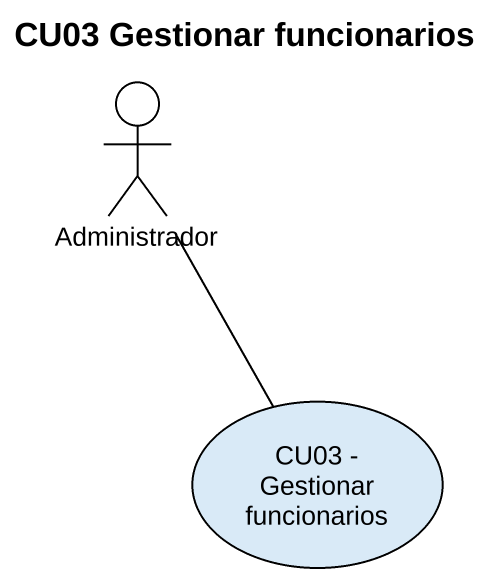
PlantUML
@startuml
title CU03 Gestionar funcionarios
actor Administrador
usecase "CU03 - Gestionar funcionarios" as CU03_Gestionar_funcionarios
CU03_Gestionar_funcionarios -up- Administrador
@enduml
